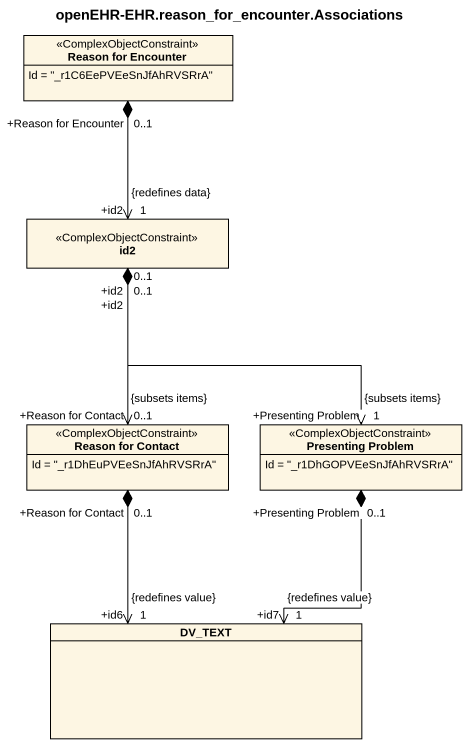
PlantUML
@startuml
title openEHR-EHR.reason_for_encounter.Associations
hide circle
hide empty members
class "Reason for Encounter" as Reason_for_Encounter <<ComplexObjectConstraint>> {
  Id = "_r1C6EePVEeSnJfAhRVSRrA"
}
class id2 <<ComplexObjectConstraint>>
class "Reason for Contact" as Reason_for_Contact <<ComplexObjectConstraint>> {
  Id = "_r1DhEuPVEeSnJfAhRVSRrA"
}
class "Presenting Problem" as Presenting_Problem <<ComplexObjectConstraint>> {
  Id = "_r1DhGOPVEeSnJfAhRVSRrA"
}
class DV_TEXT
Reason_for_Encounter "+Reason for Encounter\n0..1" *--> "+id2\n1\n{redefines data}" id2
id2 "+id2\n0..1" *--> "+Reason for Contact\n0..1\n{subsets items}" Reason_for_Contact
id2 "+id2\n0..1" *--> "+Presenting Problem\n1\n{subsets items}" Presenting_Problem
Reason_for_Contact "+Reason for Contact\n0..1" *--> "+id6\n1\n{redefines value}" DV_TEXT
Presenting_Problem "+Presenting Problem\n0..1" *--> "+id7\n1\n{redefines value}" DV_TEXT
@enduml
